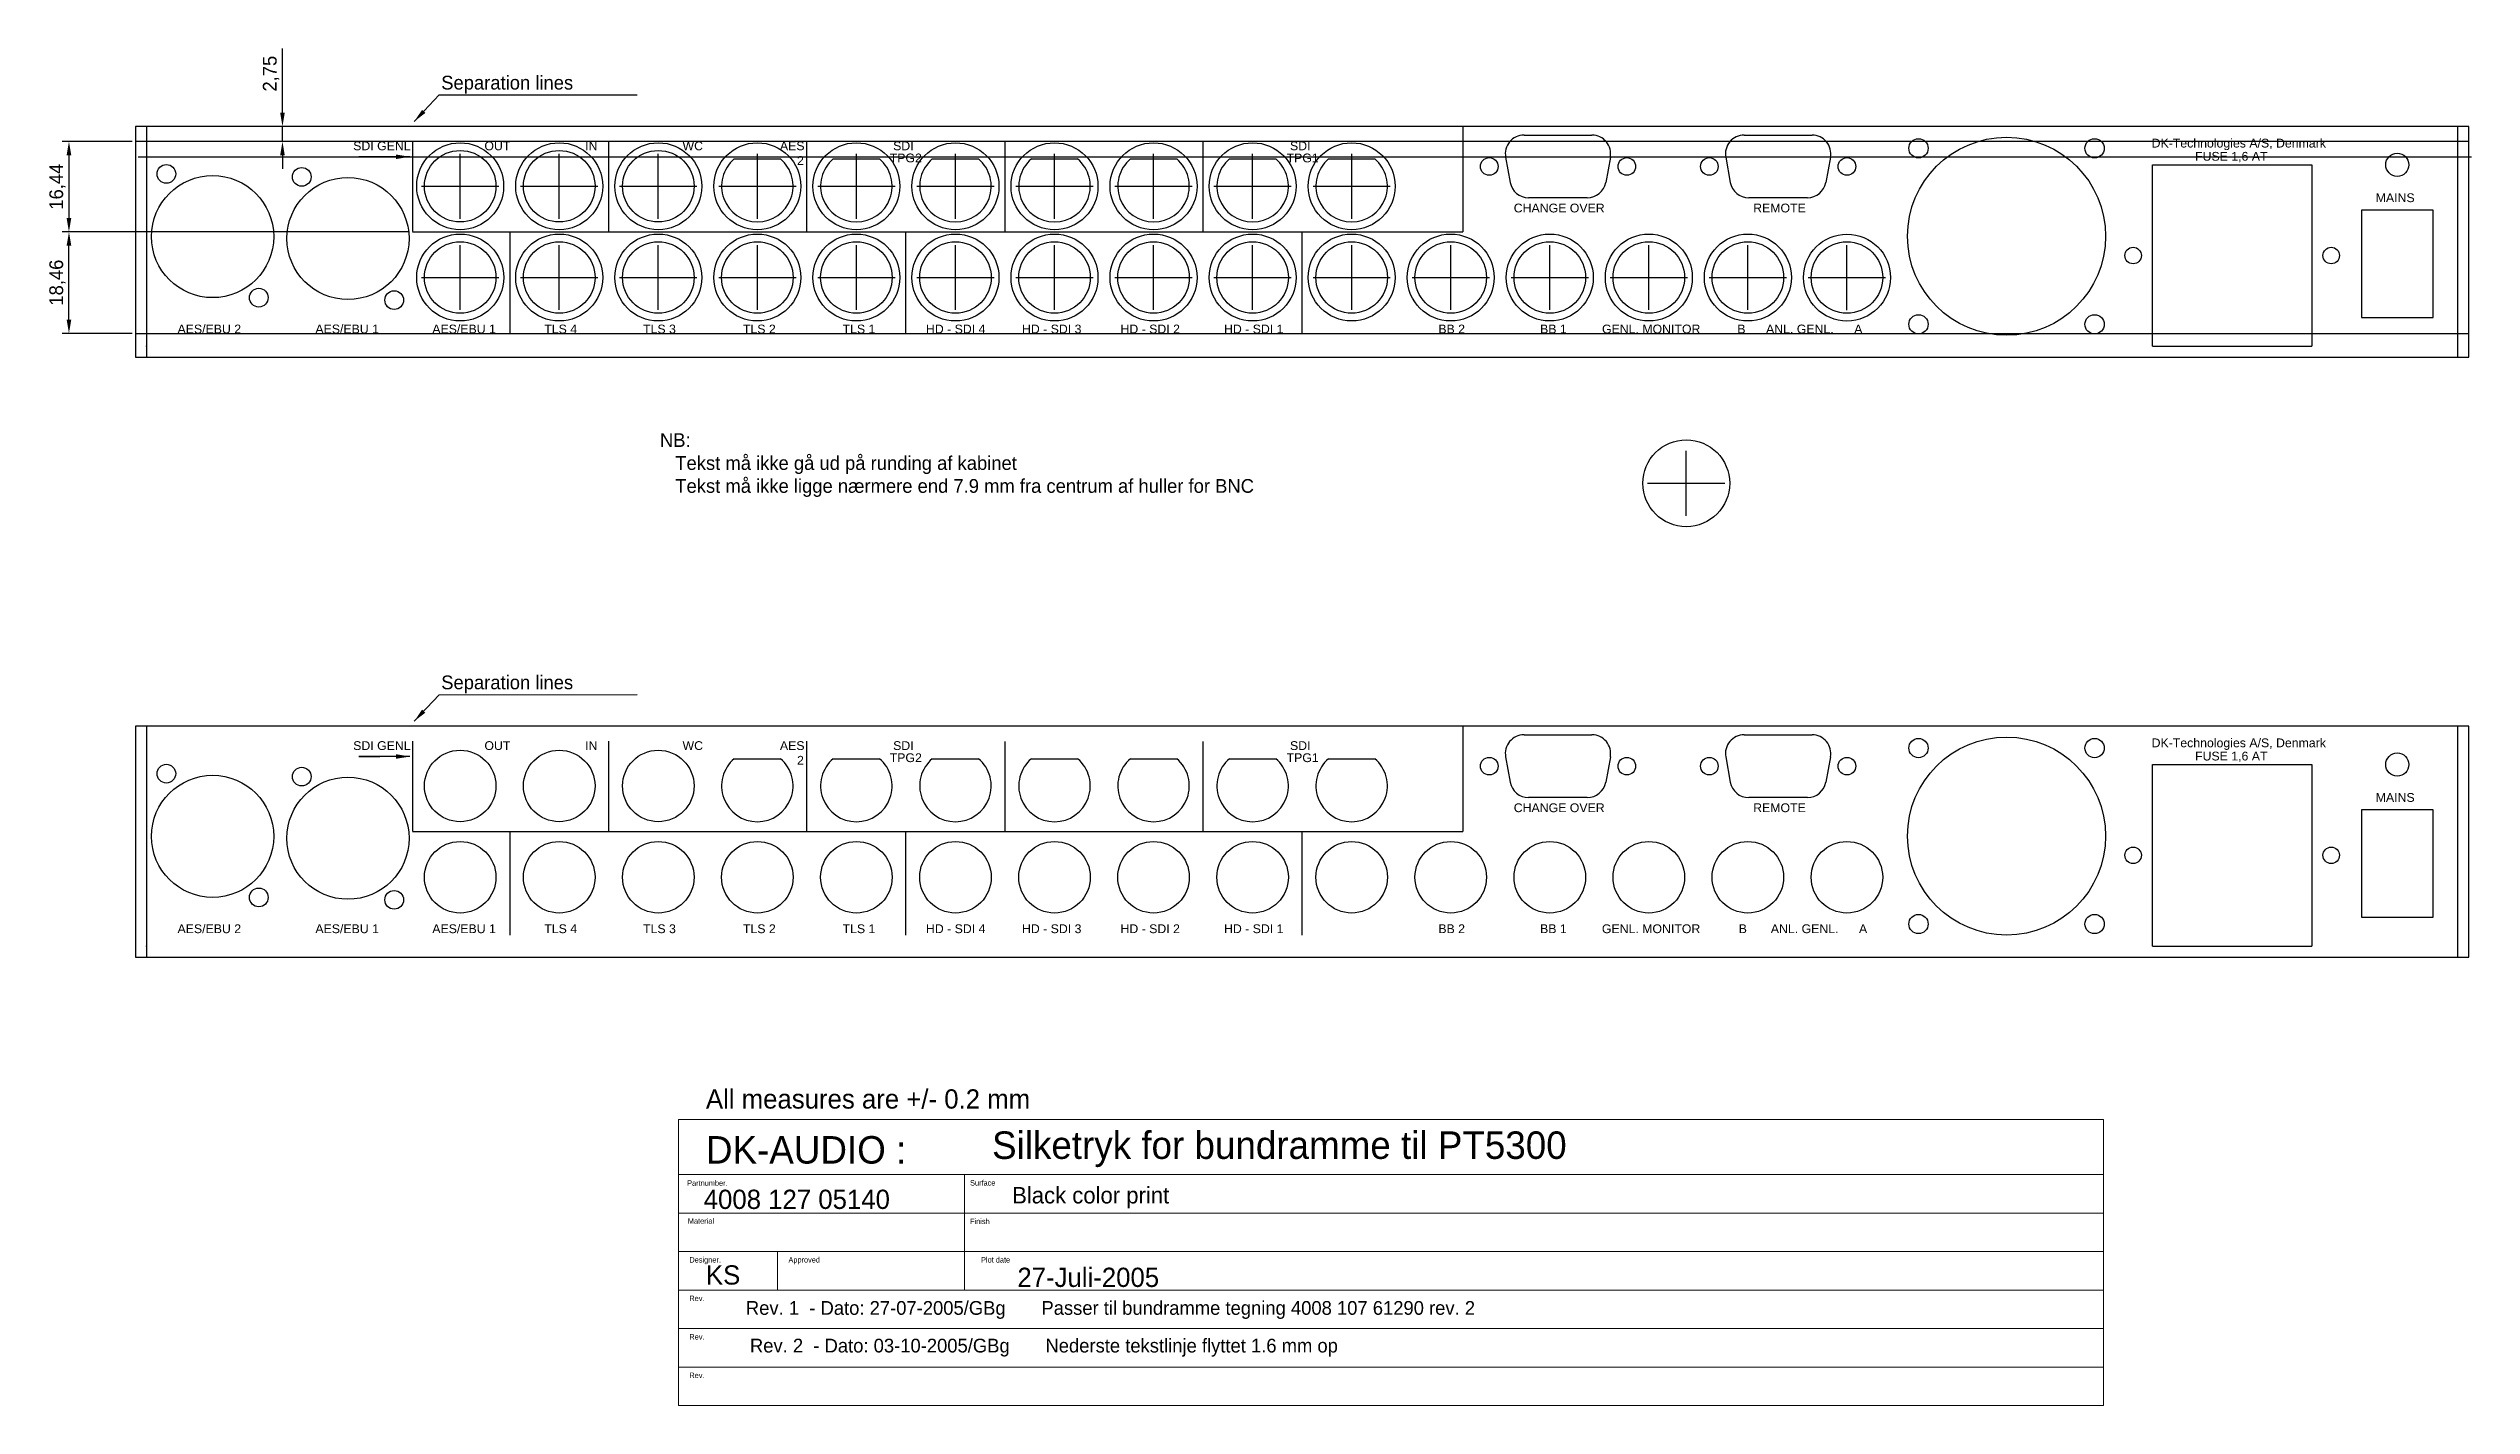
# Model space of a CAD drawing. Header units: millimetres. Extents: x 514 to 954, y 358 to 605.
import ezdxf

# ---------------------------------------------------------------- set-up
doc = ezdxf.new("R2010")
doc.units = ezdxf.units.MM
for name, color, linetype, lineweight in [('EMNE', 3, 'Continuous', 30), ('Folie_dim', 7, 'Continuous', 20), ('Folie_head', 2, 'Continuous', 20)]:
    doc.layers.add(name, color=color, linetype=linetype, lineweight=lineweight)
doc.layers.add('kabinet_head', color=10, linetype='Continuous')
doc.layers.add('Silketryk_1', color=2, linetype='Continuous')
doc.styles.add('ROMAND', font='romand', dxfattribs={"height": 3.5})
doc.dimstyles.new('ISO-25', dxfattribs={"dimtxt": 2.5, "dimasz": 2.5, "dimexe": 1.25, "dimexo": 0.625, "dimtad": 1, "dimzin": 1, "dimtxsty": 'Standard', "dimcen": 2.5, "dimadec": 0, "dimazin": 0, "dimtfac": 1, "dimtmove": 0, "dimatfit": 3, "dimfxl": 0, "dimarcsym": 0})

# ---------------------------------------------------------------- blocks, each defined once
blk = doc.blocks.new('A$C22500320')
at = {"layer": 'Silketryk_1'}
for p, q in [((0, -5.9), (0, 5.9)), ((-7.025, 0), (7.025, 0))]:
    blk.add_line(p, q, dxfattribs=at)
blk.add_circle((0, 0), 7.9, dxfattribs=at)
blk = doc.blocks.new('*D66')
at = {"layer": 'DEFPOINTS', "color": 0}
for p in [(556.3, 591.05), (556.3, 591.05), (556.3, 588.3)]:
    blk.add_point(p, dxfattribs=at)
at = {"layer": 'Folie_dim', "color": 0, "lineweight": -2}
for p, q in [((556.3, 593.55), (556.3, 605.22)), ((555.68, 591.05), (555.05, 591.05)), ((556.3, 588.3), (556.3, 591.05)), ((555.68, 588.3), (555.05, 588.3)), ((556.3, 585.8), (556.3, 583.3))]:
    blk.add_line(p, q, dxfattribs=at)
at = {"layer": 'Folie_dim', "color": 0}
for points in [[(555.88, 593.55), (556.72, 593.55), (556.3, 591.05)], [(555.88, 585.8), (556.72, 585.8), (556.3, 588.3)]]:
    blk.add_solid(points, dxfattribs=at)
at = {"layer": 'Folie_dim', "color": 0, "insert": (554.22, 600.63), "char_height": 2.5, "attachment_point": 5, "rotation": 90}
blk.add_mtext('2,75', dxfattribs=at)
blk = doc.blocks.new('*D68')
at = {"layer": 'DEFPOINTS', "color": 0}
for p in [(529.6, 588.3), (517.5, 571.86), (579.9, 571.86)]:
    blk.add_point(p, dxfattribs=at)
at = {"layer": 'Folie_dim', "color": 0, "lineweight": -2}
for p, q in [((528.97, 588.3), (516.25, 588.3)), ((517.5, 585.8), (517.5, 574.36)), ((579.27, 571.86), (516.25, 571.86))]:
    blk.add_line(p, q, dxfattribs=at)
at = {"layer": 'Folie_dim', "color": 0}
for points in [[(517.08, 585.8), (517.92, 585.8), (517.5, 588.3)], [(517.08, 574.36), (517.92, 574.36), (517.5, 571.86)]]:
    blk.add_solid(points, dxfattribs=at)
at = {"layer": 'Folie_dim', "color": 0, "insert": (515.42, 580.08), "char_height": 2.5, "attachment_point": 5, "rotation": 90}
blk.add_mtext('16,44', dxfattribs=at)
blk = doc.blocks.new('*D73')
at = {"layer": 'DEFPOINTS', "color": 0}
for p in [(517.5, 571.86), (529.6, 571.86), (529.6, 553.4)]:
    blk.add_point(p, dxfattribs=at)
at = {"layer": 'Folie_dim', "color": 0, "lineweight": -2}
for p, q in [((528.97, 571.86), (516.25, 571.86)), ((517.5, 555.9), (517.5, 569.36)), ((528.97, 553.4), (516.25, 553.4))]:
    blk.add_line(p, q, dxfattribs=at)
at = {"layer": 'Folie_dim', "color": 0}
for points in [[(517.08, 569.36), (517.92, 569.36), (517.5, 571.86)], [(517.08, 555.9), (517.92, 555.9), (517.5, 553.4)]]:
    blk.add_solid(points, dxfattribs=at)
at = {"layer": 'Folie_dim', "color": 0, "insert": (515.42, 562.63), "char_height": 2.5, "attachment_point": 5, "rotation": 90}
blk.add_mtext('18,46', dxfattribs=at)

msp = doc.modelspace()

# ---------------------------------------------------------------- linework, layer by layer
at = {"layer": 'EMNE'}
for p, q in [((953.6, 591.05), (529.6, 591.05)), ((529.6, 591.05), (529.6, 549.05)), ((531.6, 591.05), (531.6, 549.05)), ((951.6, 549.05), (951.6, 591.05)), ((953.6, 549.05), (953.6, 591.05)), ((953.6, 588.3), (529.6, 588.3)), ((781.914, 589.456), (794.262, 589.456)), ((821.914, 589.456), (834.262, 589.456)), ((954.1, 585.45), (530.1, 585.45)), ((638.394, 585.12), (646.798, 585.12)), ((656.394, 585.12), (664.798, 585.12)), ((674.394, 585.12), (682.798, 585.12)), ((692.394, 585.12), (700.798, 585.12)), ((710.394, 585.12), (718.798, 585.12)), ((728.394, 585.12), (736.798, 585.12)), ((746.394, 585.12), (754.798, 585.12)), ((778.568, 585.454), (779.395, 580.854)), ((797.605, 585.438), (796.755, 580.838)), ((818.568, 585.454), (819.395, 580.854)), ((837.605, 585.438), (836.755, 580.838)), ((896.1, 584.05), (925.1, 584.05)), ((896.1, 551.05), (896.1, 584.05)), ((925.1, 584.05), (925.1, 551.05)), ((793.411, 578.056), (782.741, 578.056)), ((833.411, 578.056), (822.741, 578.056)), ((934.1, 575.8), (934.1, 556.3)), ((947.1, 575.8), (934.1, 575.8)), ((947.1, 556.3), (947.1, 575.8)), ((934.1, 556.3), (944.8, 556.3)), ((944.55, 556.3), (947.1, 556.3)), ((529.6, 553.4), (953.6, 553.4)), ((896.1, 551.05), (925.1, 551.05)), ((529.6, 549.05), (953.6, 549.05))]:
    msp.add_line(p, q, dxfattribs=at)
at = {"layer": 'EMNE', "linetype": 'Continuous'}
for centre, radius in [((588.596, 580.161), 6.5), ((606.596, 580.161), 6.5), ((624.596, 580.161), 6.5), ((588.596, 563.561), 6.5), ((606.596, 563.561), 6.5), ((624.596, 563.561), 6.5), ((642.596, 563.561), 6.5), ((660.596, 563.561), 6.5), ((678.596, 563.561), 6.5), ((696.596, 563.561), 6.5), ((714.596, 563.561), 6.5), ((732.596, 563.561), 6.5), ((750.596, 563.561), 6.5), ((768.596, 563.561), 6.5), ((786.596, 563.561), 6.5), ((804.596, 563.561), 6.5), ((822.596, 563.561), 6.5), ((840.596, 563.561), 6.5), ((892.603, 567.556), 1.5), ((928.603, 567.556), 1.5)]:
    msp.add_circle(centre, radius, dxfattribs=at)
at = {"layer": 'EMNE'}
for centre, radius in [((869.603, 571.056), 18), ((853.603, 587.056), 1.75), ((885.603, 587.056), 1.75), ((940.603, 584.056), 2.1), ((543.603, 571), 11.1), ((535.203, 582.4), 1.7), ((568.203, 570.656), 11.1), ((559.803, 581.856), 1.7), ((775.598, 583.756), 1.6), ((800.598, 583.756), 1.6), ((815.598, 583.756), 1.6), ((840.598, 583.756), 1.6), ((552.003, 559.9), 1.7), ((576.603, 559.456), 1.7), ((853.603, 555.056), 1.75), ((885.603, 555.056), 1.75)]:
    msp.add_circle(centre, radius, dxfattribs=at)
for centre, start, end in [((781.914, 586.056), 90, 190.19341), ((794.262, 586.056), 349.52275, 90), ((821.914, 586.056), 90, 190.19341), ((834.262, 586.056), 349.52275, 90), ((782.741, 581.456), 190.19341, 270), ((793.411, 581.456), 270, 349.52275), ((822.741, 581.456), 190.19341, 270), ((833.411, 581.456), 270, 349.52275)]:
    msp.add_arc(centre, 3.4, start, end, dxfattribs=at)
at = {"layer": 'EMNE', "linetype": 'Continuous'}
for centre in [(642.596, 580.161), (660.596, 580.161), (678.596, 580.161), (696.596, 580.161), (714.596, 580.161), (732.596, 580.161), (750.596, 580.161)]:
    msp.add_arc(centre, 6.5, 130.27457, 49.72543, dxfattribs=at)
at = {"layer": 'EMNE', "color": 0, "linetype": 'ByBlock'}
for p in [(531.6, 551.054), (531.6, 551.054), (531.6, 551.054), (531.6, 551.054), (531.6, 442.004), (531.6, 442.004), (531.6, 442.004), (531.6, 442.004)]:
    msp.add_point(p, dxfattribs=at)
at = {"layer": 'Folie_head'}
for p, q in [((628.25, 358.45), (628.25, 410.45)), ((628.25, 410.45), (887.212, 410.45)), ((887.212, 410.45), (887.212, 358.45)), ((887.212, 358.45), (628.25, 358.45))]:
    msp.add_line(p, q, dxfattribs=at)
at = {"layer": 'Folie_head', "color": 2}
for p, q in [((628.25, 400.45), (887.212, 400.45)), ((680.25, 400.45), (680.25, 393.45)), ((628.25, 393.45), (887.212, 393.45)), ((680.25, 393.45), (680.25, 386.45)), ((628.25, 386.45), (887.212, 386.45)), ((646.25, 386.45), (646.25, 379.45)), ((680.25, 386.45), (680.25, 379.45)), ((628.25, 379.45), (887.212, 379.45)), ((628.25, 372.45), (887.212, 372.45)), ((628.25, 365.45), (887.212, 365.45))]:
    msp.add_line(p, q, dxfattribs=at)
at = {"layer": 'kabinet_head'}
for p, q in [((953.6, 482), (529.6, 482)), ((529.6, 482), (529.6, 440)), ((531.6, 482), (531.6, 440)), ((781.914, 480.406), (794.262, 480.406)), ((821.914, 480.406), (834.262, 480.406)), ((951.6, 440), (951.6, 482)), ((953.6, 440), (953.6, 482)), ((638.394, 476.07), (646.798, 476.07)), ((656.394, 476.07), (664.798, 476.07)), ((674.394, 476.07), (682.798, 476.07)), ((692.394, 476.07), (700.798, 476.07)), ((710.394, 476.07), (718.798, 476.07)), ((728.394, 476.07), (736.798, 476.07)), ((746.394, 476.07), (754.798, 476.07)), ((778.568, 476.404), (779.395, 471.804)), ((797.605, 476.388), (796.755, 471.788)), ((818.568, 476.404), (819.395, 471.804)), ((837.605, 476.388), (836.755, 471.788)), ((896.1, 442), (896.1, 475)), ((896.1, 475), (925.1, 475)), ((925.1, 475), (925.1, 442)), ((793.411, 469.006), (782.741, 469.006)), ((833.411, 469.006), (822.741, 469.006)), ((947.1, 466.75), (934.1, 466.75)), ((934.1, 466.75), (934.1, 447.25)), ((947.1, 447.25), (947.1, 466.75)), ((934.1, 447.25), (944.8, 447.25)), ((944.55, 447.25), (947.1, 447.25)), ((896.1, 442), (925.1, 442)), ((529.6, 440), (953.6, 440))]:
    msp.add_line(p, q, dxfattribs=at)
for centre, radius in [((869.603, 462.006), 18), ((775.598, 474.706), 1.6), ((800.598, 474.706), 1.6), ((815.598, 474.706), 1.6), ((840.598, 474.706), 1.6), ((853.603, 478.006), 1.75), ((885.603, 478.006), 1.75), ((940.603, 475.006), 2.1), ((543.603, 461.95), 11.1), ((535.203, 473.35), 1.7), ((568.203, 461.606), 11.1), ((559.803, 472.806), 1.7), ((552.003, 450.85), 1.7), ((576.603, 450.406), 1.7), ((853.603, 446.006), 1.75), ((885.603, 446.006), 1.75)]:
    msp.add_circle(centre, radius, dxfattribs=at)
at = {"layer": 'kabinet_head', "linetype": 'Continuous'}
for centre, radius in [((588.596, 471.111), 6.5), ((606.596, 471.111), 6.5), ((624.596, 471.111), 6.5), ((588.596, 454.511), 6.5), ((606.596, 454.511), 6.5), ((624.596, 454.511), 6.5), ((642.596, 454.511), 6.5), ((660.596, 454.511), 6.5), ((678.596, 454.511), 6.5), ((696.596, 454.511), 6.5), ((714.596, 454.511), 6.5), ((732.596, 454.511), 6.5), ((750.596, 454.511), 6.5), ((768.596, 454.511), 6.5), ((786.596, 454.511), 6.5), ((804.596, 454.511), 6.5), ((822.596, 454.511), 6.5), ((840.596, 454.511), 6.5), ((892.603, 458.506), 1.5), ((928.603, 458.506), 1.5)]:
    msp.add_circle(centre, radius, dxfattribs=at)
at = {"layer": 'kabinet_head'}
for centre, start, end in [((781.914, 477.006), 90, 190.19341), ((794.262, 477.006), 349.52275, 90), ((821.914, 477.006), 90, 190.19341), ((834.262, 477.006), 349.52275, 90), ((782.741, 472.406), 190.19341, 270), ((793.411, 472.406), 270, 349.52275), ((822.741, 472.406), 190.19341, 270), ((833.411, 472.406), 270, 349.52275)]:
    msp.add_arc(centre, 3.4, start, end, dxfattribs=at)
at = {"layer": 'kabinet_head', "linetype": 'Continuous'}
for centre in [(642.596, 471.111), (660.596, 471.111), (678.596, 471.111), (696.596, 471.111), (714.596, 471.111), (732.596, 471.111), (750.596, 471.111)]:
    msp.add_arc(centre, 6.5, 130.27457, 49.72543, dxfattribs=at)
at = {"layer": 'Silketryk_1'}
for p, q in [((770.8, 591.05), (770.8, 571.86)), ((579.9, 588.3), (579.9, 571.95)), ((615.6, 571.86), (615.6, 588.3)), ((651.6, 571.86), (651.6, 588.3)), ((687.6, 571.86), (687.6, 588.25)), ((723.6, 571.86), (723.6, 588.25)), ((579.9, 571.86), (770.8, 571.86)), ((588.6, 557.661), (588.6, 569.461)), ((597.6, 571.86), (597.6, 553.4)), ((669.6, 553.4), (669.6, 571.95)), ((741.6, 553.4), (741.6, 571.86)), ((581.575, 563.561), (595.625, 563.561)), ((770.8, 482), (770.8, 462.81)), ((579.9, 479.25), (579.9, 462.9)), ((615.6, 462.81), (615.6, 479.25)), ((651.6, 462.81), (651.6, 479.25)), ((687.6, 462.81), (687.6, 479.2)), ((723.6, 462.81), (723.6, 479.2)), ((579.9, 462.81), (770.8, 462.81)), ((597.6, 462.81), (597.6, 444)), ((669.6, 444), (669.6, 462.9)), ((741.6, 444), (741.6, 462.81))]:
    msp.add_line(p, q, dxfattribs=at)
msp.add_circle((588.6, 563.561), 7.9, dxfattribs=at)

# ---------------------------------------------------------------- block references
at = {"layer": 'Folie_dim'}
msp.add_blockref('A$C22500320', (606.596, 563.561), dxfattribs=at)
at = {"layer": 'kabinet_head', "color": 1}
for p in [(588.596, 580.161), (606.596, 580.161), (624.596, 580.161), (642.596, 580.161), (660.596, 580.161), (678.596, 580.161), (696.596, 580.161), (714.596, 580.161), (732.596, 580.161), (750.596, 580.161), (624.596, 563.561), (642.596, 563.561), (660.596, 563.561), (678.596, 563.561), (696.596, 563.561), (714.596, 563.561), (732.596, 563.561), (750.596, 563.561), (768.596, 563.561), (786.596, 563.561), (804.596, 563.561), (822.596, 563.561), (840.6, 563.55), (811.4, 526.15)]:
    msp.add_blockref('A$C22500320', p, dxfattribs=at)

# ---------------------------------------------------------------- texts
at = {"layer": 'Folie_dim', "insert": (624.9, 535.25), "char_height": 2.5, "attachment_point": 1}
msp.add_mtext('NB: \\P   Tekst må ikke gå ud på runding af kabinet\\P   Tekst må ikke ligge nærmere end 7.9 mm fra centrum af huller for BNC', dxfattribs=at)
at = {"layer": 'Folie_head', "color": 2}
for s, p in [('All measures are +/- 0.2 mm', (633.25, 412.45)), ('4008 127 05140', (632.85, 394.2)), ('KS', (633.25, 380.45)), ('27-Juli-2005', (689.85, 380.017))]:
    msp.add_text(s, height=3.5, dxfattribs=at).set_placement(p)
at = {"layer": 'Folie_head'}
for s, height, p in [('DK-AUDIO :', 5, (633.25, 402.45)), ('Silketryk for bundramme til PT5300', 5, (685.25, 403.3)), ('Black color print', 3, (688.9, 395.2))]:
    msp.add_text(s, height=height, dxfattribs=at).set_placement(p)
at = {"layer": 'Folie_head', "color": 7}
for s, p in [('Partnumber.', (629.837, 398.407)), ('Surface', (681.25, 398.45)), ('Material', (629.968, 391.511)), ('Finish', (681.25, 391.45)), ('Designer.', (630.25, 384.45)), ('Approved', (648.25, 384.45)), ('Plot date', (683.25, 384.45)), ('Rev.', (630.25, 377.45)), ('Rev.', (630.25, 370.45)), ('Rev.', (630.25, 363.45))]:
    msp.add_text(s, height=1, dxfattribs=at).set_placement(p)
at = {"layer": 'Silketryk_1', "char_height": 2.5}
for s, insert, attachment_point in [('Separation lines', (585.15, 598.617), 4), ('Separation lines', (585.15, 489.567), 4), ('Rev. 1  - Dato: 27-07-2005/GBg       Passer til bundramme tegning 4008 107 61290 rev. 2', (640.518, 377.452), 1), ('Rev. 2  - Dato: 03-10-2005/GBg       Nederste tekstlinje flyttet 1.6 mm op', (641.251, 370.603), 1)]:
    msp.add_mtext(s, dxfattribs=dict(at, insert=insert, attachment_point=attachment_point))
at = {"layer": 'Silketryk_1', "char_height": 1.6, "attachment_point": 1, "style": 'ROMAND'}
for s, insert, width in [('{\\fArial|b0|i0|c0|p34;SDI GENL}', (569.153, 588.3), 14.54699), ('{\\fArial|b0|i0|c0|p34;OUT}', (593, 588.3), 7.97407), ('{\\fArial|b0|i0|c0|p34;IN}', (611.3, 588.3), 7.9741), ('{\\fArial|b0|i0|c0|p34;WC}', (629, 588.3), 11.6309), ('{\\fArial|b0|i0|c0|p34;AES\\P     2}', (646.7, 588.3), 11.6309), ('{\\fArial|b0|i0|c0|p34;DK-Technologies A/S, Denmark}', (895.964, 588.8), 52.6132), ('{\\fArial|b0|i0|c0|p34;FUSE 1,6 AT}', (903.858, 586.4), 22.51566), ('{\\fArial|b0|i0|c0|p34;CHANGE OVER}', (780.052, 577), 23.34788), ('{\\fArial|b0|i0|c0|p34;REMOTE}', (823.559, 577), 10.9384), ('{\\fArial|b0|i0|c0|p34;MAINS}', (936.684, 578.872), 10.93844), ('{\\fArial|b0|i0|c0|p34;SDI GENL}', (569.153, 479.25), 14.54699), ('{\\fArial|b0|i0|c0|p34;OUT}', (593, 479.25), 7.97407), ('{\\fArial|b0|i0|c0|p34;IN}', (611.3, 479.25), 7.9741), ('{\\fArial|b0|i0|c0|p34;WC}', (629, 479.25), 11.6309), ('{\\fArial|b0|i0|c0|p34;AES\\P     2}', (646.7, 479.25), 11.6309), ('{\\fArial|b0|i0|c0|p34;DK-Technologies A/S, Denmark}', (895.964, 479.75), 52.6132), ('{\\fArial|b0|i0|c0|p34;FUSE 1,6 AT}', (903.858, 477.35), 22.51566), ('{\\fArial|b0|i0|c0|p34;CHANGE OVER}', (780.052, 467.95), 23.34788), ('{\\fArial|b0|i0|c0|p34;REMOTE}', (823.559, 467.95), 10.9384), ('{\\fArial|b0|i0|c0|p34;MAINS}', (936.684, 469.822), 10.93844)]:
    msp.add_mtext(s, dxfattribs=dict(at, insert=insert, width=width))
at = {"layer": 'Silketryk_1', "char_height": 1.6, "attachment_point": 1, "line_spacing_factor": 0.825, "style": 'ROMAND'}
for s, insert, width in [('{\\fArial|b0|i0|c0|p34; SDI\\PTPG2}', (666.65, 588.3), 13.0913), ('{\\fArial|b0|i0|c0|p34; SDI\\PTPG1}', (738.769, 588.3), 13.0913), ('\\P{\\fArial|b0|i0|c0|p34;AES/EBU 2}', (537.231, 557.2), 13.0913), ('\\P{\\fArial|b0|i0|c0|p34;AES/EBU 1}', (562.281, 557.2), 13.0913), ('\\P{\\fArial|b0|i0|c0|p34;AES/EBU 1}', (583.527, 557.2), 13.0913), ('\\P{\\fArial|b0|i0|c0|p34;TLS 4}', (603.877, 557.2), 13.0913), ('\\P{\\fArial|b0|i0|c0|p34;TLS 3}', (621.827, 557.2), 13.0913), ('\\P{\\fArial|b0|i0|c0|p34;TLS 2}', (639.977, 557.2), 13.0913), ('\\P{\\fArial|b0|i0|c0|p34;TLS 1}', (658.085, 557.2), 13.0913), ('\\P{\\fArial|b0|i0|c0|p34;HD - SDI 4}', (673.235, 557.2), 13.0913), ('\\P{\\fArial|b0|i0|c0|p34;HD - SDI 3}', (690.685, 557.2), 13.0913), ('\\P{\\fArial|b0|i0|c0|p34;HD - SDI 2}', (708.585, 557.2), 13.0913), ('\\P{\\fArial|b0|i0|c0|p34;HD - SDI 1}', (727.4, 557.2), 13.0913), ('\\P{\\fArial|b0|i0|c0|p34;BB 2}', (766.349, 557.2), 10.9384), ('\\P{\\fArial|b0|i0|c0|p34;BB 1}', (784.838, 557.2), 10.9384), ('{\\fArial|b0|i0|c0|p34; SDI\\PTPG2}', (666.65, 479.25), 13.0913), ('{\\fArial|b0|i0|c0|p34; SDI\\PTPG1}', (738.769, 479.25), 13.0913), ('\\P{\\fArial|b0|i0|c0|p34;AES/EBU 2}', (537.231, 448.15), 13.0913), ('\\P{\\fArial|b0|i0|c0|p34;AES/EBU 1}', (562.281, 448.15), 13.0913), ('\\P{\\fArial|b0|i0|c0|p34;AES/EBU 1}', (583.527, 448.15), 13.0913), ('\\P{\\fArial|b0|i0|c0|p34;TLS 4}', (603.877, 448.15), 13.0913), ('\\P{\\fArial|b0|i0|c0|p34;TLS 3}', (621.827, 448.15), 13.0913), ('\\P{\\fArial|b0|i0|c0|p34;TLS 2}', (639.977, 448.15), 13.0913), ('\\P{\\fArial|b0|i0|c0|p34;TLS 1}', (658.085, 448.15), 13.0913), ('\\P{\\fArial|b0|i0|c0|p34;HD - SDI 4}', (673.235, 448.15), 13.0913), ('\\P{\\fArial|b0|i0|c0|p34;HD - SDI 3}', (690.685, 448.15), 13.0913), ('\\P{\\fArial|b0|i0|c0|p34;HD - SDI 2}', (708.585, 448.15), 13.0913), ('\\P{\\fArial|b0|i0|c0|p34;HD - SDI 1}', (727.399, 448.15), 13.0913), ('\\P{\\fArial|b0|i0|c0|p34;BB 2}', (766.349, 448.15), 10.9384), ('\\P{\\fArial|b0|i0|c0|p34;BB 1}', (784.838, 448.15), 10.9384)]:
    msp.add_mtext(s, dxfattribs=dict(at, insert=insert, width=width))
for s, insert in [('\\P{\\fArial|b0|i0|c0|p34;GENL. MONITOR}', (796.087, 557.2)), ('\\P{\\fArial|b0|i0|c0|p34;B      ANL. GENL.      A}', (820.68, 557.2)), ('\\P{\\fArial|b0|i0|c0|p34;GENL. MONITOR}', (796.066, 448.15)), ('\\P{\\fArial|b0|i0|c0|p34;B       ANL. GENL.      A}', (820.928, 448.15))]:
    msp.add_mtext(s, dxfattribs=dict(at, insert=insert))

# ---------------------------------------------------------------- dimensions: what is measured, and where the dimension line sits
at = {"layer": 'Folie_dim'}
for base, p1, p2, picture, middle in [((556.3, 591.05), (556.3, 588.3), (556.3, 591.05), '*D66', (554.217, 600.633)), ((517.5, 571.86), (529.6, 588.3), (579.9, 571.86), '*D68', (515.417, 580.08)), ((517.5, 571.86), (529.6, 553.4), (529.6, 571.86), '*D73', (515.417, 562.63))]:
    dim = msp.add_linear_dim(base=base, p1=p1, p2=p2, angle=90, dimstyle='ISO-25', dxfattribs=at)
    dim.commit()
    dim.dimension.update_dxf_attribs({"geometry": picture, "text_midpoint": middle})

# ---------------------------------------------------------------- leaders
at = {"layer": 'Silketryk_1'}
for points in [[(580.25, 591.95), (584.8, 596.75), (620.75, 596.787)], [(579.45, 585.517), (570.2, 585.517), (573.95, 585.48)], [(580.25, 482.9), (584.8, 487.7), (620.75, 487.737)], [(579.45, 476.467), (570.2, 476.467), (573.95, 476.43)]]:
    msp.add_leader(points, dimstyle='ISO-25', override={"dimgap": 0.625, "dimtad": 0}, dxfattribs=at)

doc.saveas('drawing.dxf')
